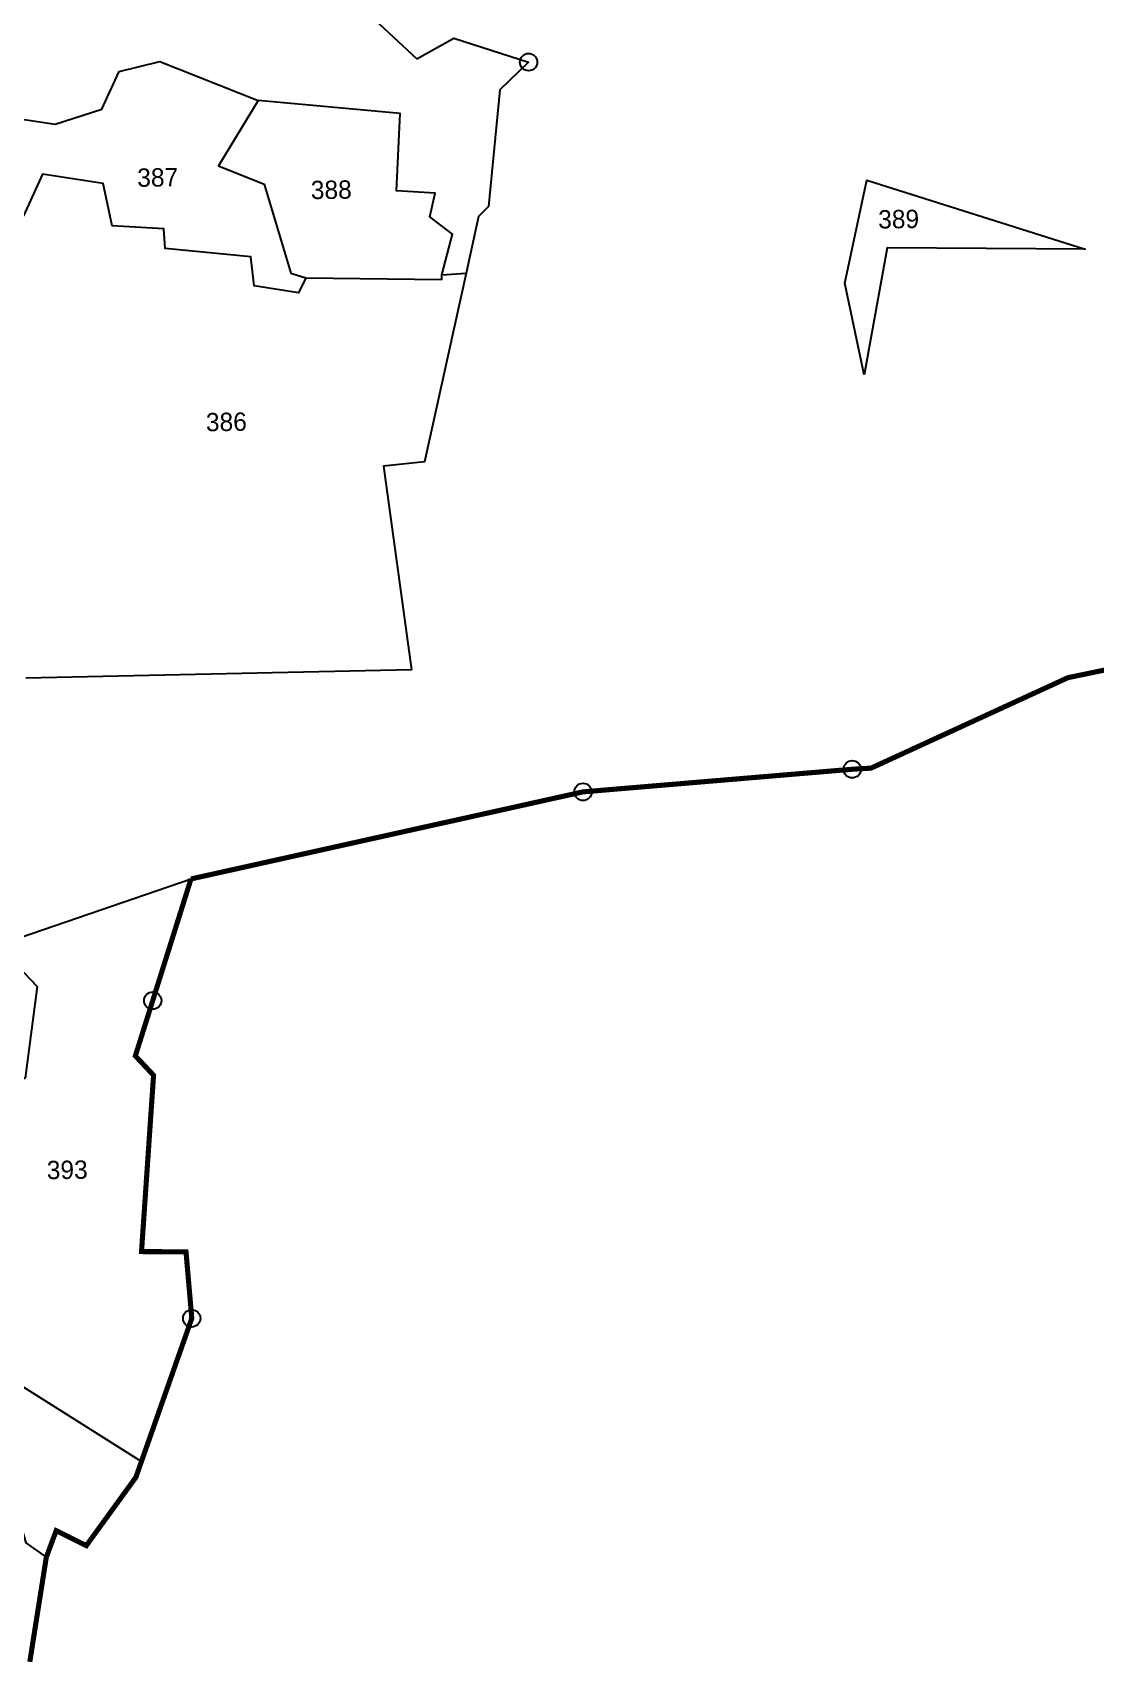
# Model space of a CAD drawing. Header units: metres. Extents: x 274536 to 279488, y 2074615 to 2078106.
# Drawn here: x 277833 to 278252, y 2075349 to 2075992 of the extents above; entities that cross this region are included whole.
import ezdxf
from ezdxf.enums import TextEntityAlignment as Align

# ---------------------------------------------------------------- set-up
doc = ezdxf.new("R2010")
doc.units = ezdxf.units.M
for name, color, linetype in [('POLY_PARCEL', 6, 'Continuous'), ('SYM_STONE', 1, 'Continuous'), ('TEXT_PARCEL', 7, 'Continuous'), ('V_BOUND_LINE', 7, 'Continuous')]:
    doc.layers.add(name, color=color, linetype=linetype)
doc.styles.add('TEXT_MAP', font='', dxfattribs={"height": 1.8})
doc.styles.get('TEXT_MAP').set_extended_font_data('Kruti Dev 050')

# ---------------------------------------------------------------- blocks, each defined once
blk = doc.blocks.new('STONE')
blk.add_circle((0, 0), 0.851)

msp = doc.modelspace()

# ---------------------------------------------------------------- linework, layer by layer
at = {"layer": 'POLY_PARCEL'}
for points in [[(277826.19, 2076092.04), (277845.9, 2076082.68), (277859.24, 2076064.64), (277869.19, 2076061.61), (277885.26, 2076019.03), (277898.14, 2076004.95), (277946.08, 2075997.52), (277967.88, 2075997.83), (277984.76, 2075982.21), (277999.31, 2075990.34), (278028.79, 2075980.85), (278017.45, 2075969.99), (278012.94, 2075923.96), (278009.03, 2075919.94), (278004.14, 2075897.71)], [(277811.68, 2075929.31), (277812.17, 2075947.49), (277821.28, 2075959.5), (277842.12, 2075956.45), (277860.6, 2075962.28), (277867.44, 2075977.21), (277883.35, 2075981.15), (277922.18, 2075965.74)], [(277922.18, 2075965.74), (277906.58, 2075939.92), (277924.5, 2075932.75), (277935.02, 2075897.65), (277940.98, 2075895.88)], [(277994.61, 2075896.98), (277998.84, 2075913), (277989.84, 2075919.92), (277991.93, 2075929.23), (277976.7, 2075930.13), (277978.13, 2075960.57), (277922.18, 2075965.74)], [(277940.98, 2075895.88), (277938.1, 2075889.9), (277920.61, 2075892.62), (277919.33, 2075904.11), (277885.5, 2075907.34), (277885.02, 2075915.12), (277864.59, 2075916.32), (277861.01, 2075932.97), (277837.2, 2075936.71), (277829.63, 2075920.28), (277811.68, 2075929.31)], [(278161.09, 2075857.55), (278153.48, 2075893.71), (278162.12, 2075934.31), (278248.23, 2075907.13), (278170.12, 2075907.61), (278161.09, 2075857.55)], [(278004.14, 2075897.71), (277987.79, 2075823.33), (277971.55, 2075821.52), (277982.58, 2075741.32), (277830.56, 2075737.96)], [(277940.98, 2075895.88), (277994.64, 2075895.13), (277994.61, 2075896.98)], [(277994.61, 2075896.98), (278004.14, 2075897.71)], [(277819.35, 2075632.78), (277895.71, 2075658.83)], [(277819.35, 2075632.78), (277835.05, 2075616.36), (277830.36, 2075580.31), (277816.97, 2075574.18)], [(277807.29, 2075472.58), (277876.16, 2075429.15)], [(277774.14, 2075449.68), (277827.84, 2075406.66), (277830.57, 2075397.05), (277838.65, 2075391.39)]]:
    msp.add_lwpolyline(points, dxfattribs=at)
at = {"layer": 'V_BOUND_LINE', "const_width": 2.01}
for points in [[(278385.84, 2076002.91), (278307.32, 2075892.34), (278351.07, 2075760.95), (278241.42, 2075738.17), (278163.8, 2075702.51), (278156.39, 2075702.07), (278050.26, 2075693.16), (277895.71, 2075658.83)], [(277895.71, 2075658.83), (277873.75, 2075589.07), (277880.94, 2075581.42), (277876.19, 2075511.9), (277893.73, 2075511.81), (277896.01, 2075485.59), (277876.16, 2075429.15)], [(277876.16, 2075429.15), (277873.96, 2075422.91), (277854.43, 2075396), (277842.55, 2075401.9), (277838.65, 2075391.39)], [(277838.65, 2075391.39), (277832.14, 2075350.17)]]:
    msp.add_lwpolyline(points, dxfattribs=at)

# ---------------------------------------------------------------- block references
at = {"layer": 'SYM_STONE', "xscale": 4.016944310243483, "yscale": 4.016944310243483, "zscale": 4.016944310243483, "rotation": 0.8063557665688688}
for p in [(278028.79, 2075980.85), (278156.39, 2075702.07), (278050.26, 2075693.16), (277880.62, 2075610.87), (277896.01, 2075485.59)]:
    msp.add_blockref('STONE', p, dxfattribs=at)

# ---------------------------------------------------------------- texts
at = {"layer": 'TEXT_PARCEL', "style": 'TEXT_MAP'}
for s, p in [('387', (277882.57, 2075935.42)), ('388', (277951, 2075930.55)), ('389', (278174.69, 2075918.98)), ('386', (277909.64, 2075839.03)), ('393', (277846.9, 2075544.16))]:
    msp.add_text(s, height=7.23, rotation=0.80636, dxfattribs=at).set_placement(p, align=Align.MIDDLE)

doc.saveas('drawing.dxf')
